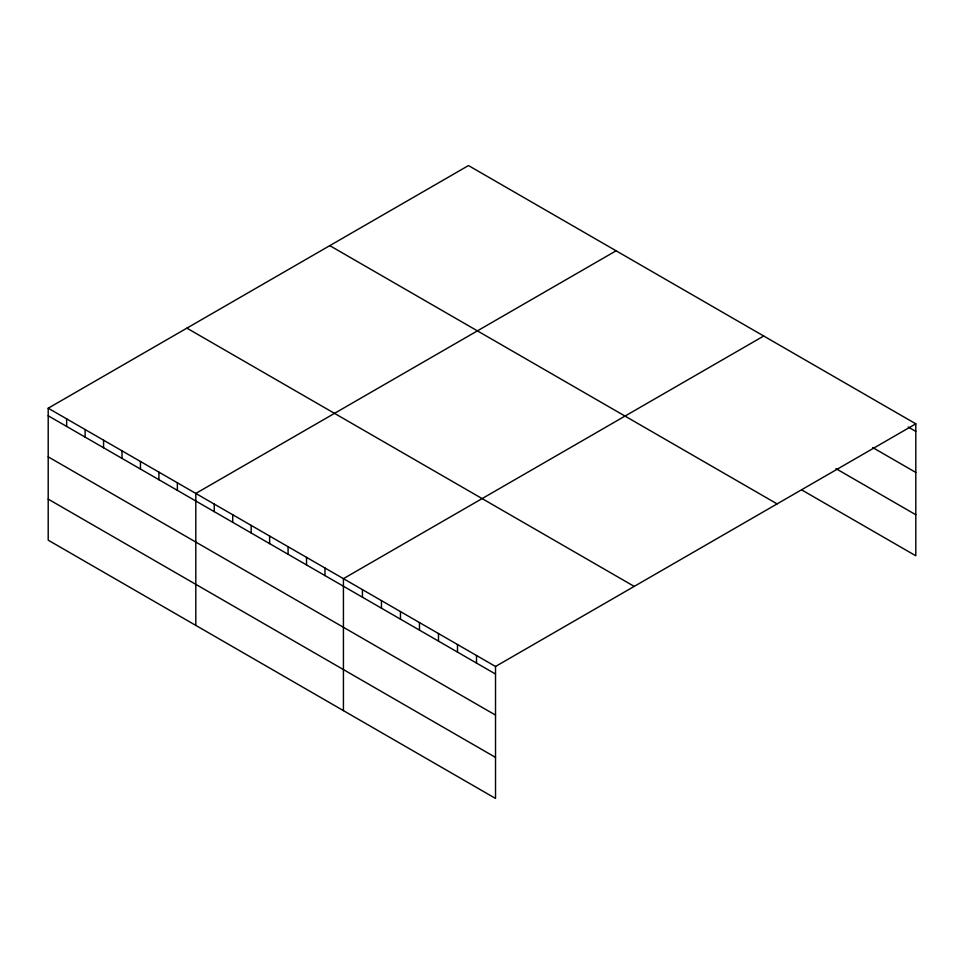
<?xml version="1.0" encoding="UTF-8"?>
<svg xmlns="http://www.w3.org/2000/svg" width="964" height="964" viewBox="0 0 964 964"><rect width="100%" height="100%" fill="white"/><g stroke="black" fill="none" stroke-linecap="round" stroke-linejoin="round"><path stroke-width="1.45" d="M48.2 408.218L495.52 666.473L495.52 798.433L48.2 540.177L48.2 408.218L468.48 165.567L915.8 423.823L915.8 555.782L801.735 489.929M616.092 250.797L195.812 493.435L195.812 625.407M763.717 336.014L343.425 578.665L343.425 710.625M495.52 666.473L915.8 423.823M908.196 427.004L915.8 431.402M872.709 447.561L915.8 472.444M835.957 468.637L915.8 514.74M329.784 245.639L777.105 503.895M186.895 328.146L634.216 586.401M48.2 415.785L495.52 674.041M48.2 456.84L495.52 715.095M48.2 499.123L495.52 757.391M476.505 655.496L476.505 663.063M457.49 644.518L457.49 652.098M438.487 633.541L438.487 641.12M419.473 622.563L419.473 630.143M400.458 611.586L400.458 619.165M381.455 600.62L381.455 608.188M362.44 589.643L362.44 597.21M324.976 568.013L324.976 575.58M306.528 557.361L306.528 564.928M288.079 546.709L288.079 554.276M269.619 536.056L269.619 543.624M251.17 525.404L251.17 532.971M232.722 514.74L232.722 522.319M214.261 504.088L214.261 511.667M177.364 482.783L177.364 490.363M158.915 472.131L158.915 479.711M140.455 461.479L140.455 469.058M122.006 450.827L122.006 458.394M103.558 440.174L103.558 447.742M85.109 429.522L85.109 437.09M66.649 418.87L66.649 426.437"/></g></svg>
